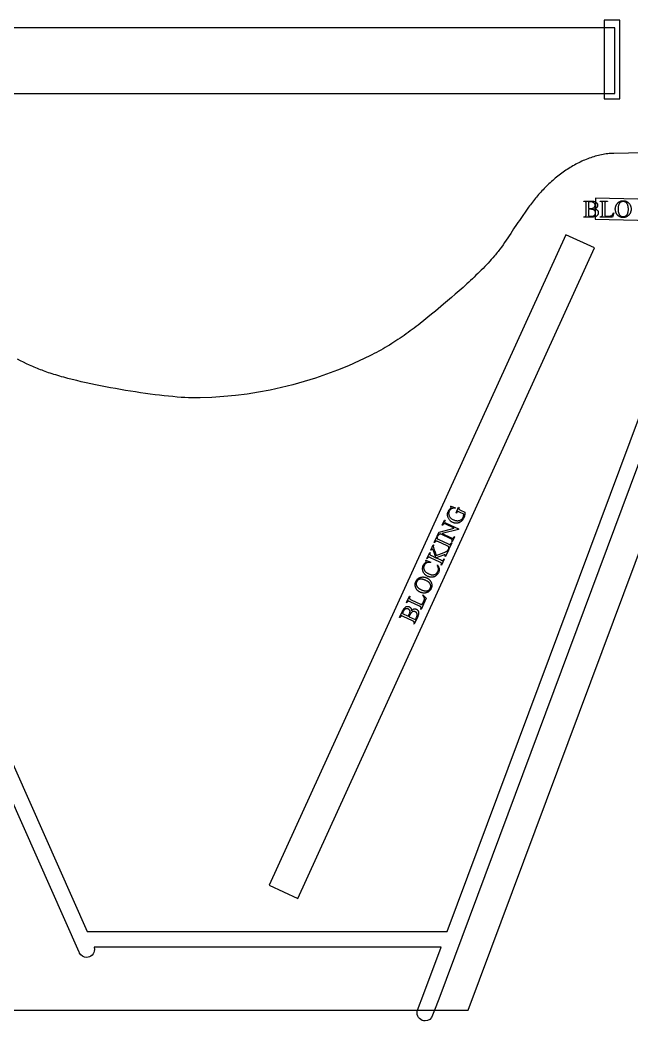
# Model space of a CAD drawing. Extents: x 3 to 160, y -23 to 46.
# Drawn here: x 46.41 to 60.97, y 2.21 to 26.01 of the extents above; entities that cross this region are included whole.
import ezdxf

# ---------------------------------------------------------------- set-up
doc = ezdxf.new("R2010")
doc.units = 0
doc.layers.add('LAYER_1', color=18, linetype='CONTINUOUS')

msp = doc.modelspace()

# ---------------------------------------------------------------- linework, layer by layer
at = {"layer": 'LAYER_1'}
for points in [[(60.311, 24.14), (60.686, 24.14), (60.686, 26.015), (60.311, 26.015)], [(43.061, 24.265), (60.561, 24.265), (60.561, 25.827), (43.061, 25.827)], [(60.083, 21.523), (60.093, 21.521), (60.102, 21.518), (60.11, 21.515), (60.118, 21.512), (60.125, 21.508), (60.132, 21.504), (60.138, 21.5), (60.143, 21.496), (60.149, 21.489), (60.155, 21.482), (60.16, 21.475), (60.164, 21.467), (60.166, 21.459), (60.169, 21.45), (60.17, 21.441), (60.17, 21.432), (60.17, 21.425), (60.169, 21.418), (60.168, 21.411), (60.166, 21.404), (60.163, 21.398), (60.16, 21.391), (60.157, 21.384), (60.152, 21.378), (60.148, 21.371), (60.142, 21.366), (60.137, 21.36), (60.131, 21.355), (60.124, 21.351), (60.118, 21.346), (60.11, 21.343), (60.103, 21.34), (60.094, 21.337), (60.085, 21.334), (60.075, 21.332), (60.063, 21.331), (60.051, 21.329), (60.037, 21.328), (60.022, 21.328), (60.007, 21.328), (59.826, 21.328), (59.826, 21.338), (59.841, 21.338), (59.846, 21.338), (59.852, 21.339), (59.857, 21.34), (59.861, 21.342), (59.865, 21.344), (59.869, 21.347), (59.872, 21.35), (59.875, 21.353), (59.877, 21.356), (59.878, 21.36), (59.879, 21.364), (59.88, 21.369), (59.881, 21.381), (59.881, 21.395), (59.881, 21.642), (59.881, 21.659), (59.88, 21.665), (59.879, 21.671), (59.878, 21.677), (59.877, 21.681), (59.875, 21.685), (59.873, 21.687), (59.87, 21.69), (59.867, 21.693), (59.864, 21.695), (59.86, 21.697), (59.855, 21.698), (59.851, 21.699), (59.846, 21.699), (59.841, 21.7), (59.826, 21.7), (59.826, 21.71), (59.991, 21.71), (60.013, 21.71), (60.033, 21.708), (60.051, 21.706), (60.058, 21.705), (60.066, 21.703), (60.076, 21.701), (60.086, 21.697), (60.095, 21.694), (60.103, 21.689), (60.111, 21.685), (60.118, 21.679), (60.124, 21.674), (60.13, 21.667), (60.136, 21.661), (60.14, 21.654), (60.144, 21.647), (60.147, 21.64), (60.149, 21.632), (60.151, 21.624), (60.152, 21.616), (60.153, 21.608), (60.152, 21.601), (60.151, 21.594), (60.15, 21.587), (60.148, 21.581), (60.146, 21.574), (60.143, 21.568), (60.139, 21.562), (60.135, 21.557), (60.13, 21.551), (60.125, 21.546), (60.12, 21.541), (60.113, 21.537), (60.107, 21.533), (60.099, 21.529), (60.092, 21.526)], [(59.936, 21.538), (59.947, 21.536), (59.959, 21.535), (59.974, 21.534), (59.989, 21.534), (60.008, 21.535), (60.017, 21.535), (60.025, 21.536), (60.032, 21.538), (60.039, 21.539), (60.045, 21.541), (60.051, 21.543), (60.056, 21.545), (60.061, 21.548), (60.065, 21.551), (60.069, 21.554), (60.073, 21.558), (60.077, 21.562), (60.08, 21.566), (60.083, 21.57), (60.085, 21.575), (60.087, 21.58), (60.089, 21.584), (60.091, 21.589), (60.092, 21.594), (60.093, 21.6), (60.093, 21.605), (60.094, 21.61), (60.093, 21.619), (60.092, 21.626), (60.09, 21.634), (60.087, 21.641), (60.083, 21.648), (60.078, 21.655), (60.073, 21.661), (60.066, 21.668), (60.059, 21.673), (60.051, 21.678), (60.042, 21.682), (60.033, 21.685), (60.022, 21.688), (60.011, 21.69), (59.999, 21.691), (59.986, 21.691), (59.973, 21.691), (59.96, 21.69), (59.947, 21.688), (59.936, 21.685)], [(62.793, 21.719), (60.106, 21.781), (60.094, 21.282), (62.782, 21.219)], [(62.793, 21.719), (60.106, 21.781), (60.094, 21.282), (62.782, 21.219)], [(60.533, 21.433), (60.542, 21.431), (60.51, 21.328), (60.214, 21.328), (60.214, 21.338), (60.228, 21.338), (60.234, 21.338), (60.239, 21.339), (60.244, 21.34), (60.249, 21.342), (60.253, 21.344), (60.257, 21.347), (60.26, 21.35), (60.263, 21.354), (60.264, 21.356), (60.265, 21.36), (60.266, 21.364), (60.267, 21.369), (60.268, 21.381), (60.269, 21.396), (60.269, 21.642), (60.268, 21.659), (60.267, 21.666), (60.267, 21.672), (60.265, 21.677), (60.264, 21.681), (60.262, 21.685), (60.261, 21.687), (60.258, 21.69), (60.254, 21.693), (60.251, 21.695), (60.247, 21.697), (60.243, 21.698), (60.238, 21.699), (60.233, 21.699), (60.228, 21.7), (60.214, 21.7), (60.214, 21.71), (60.387, 21.71), (60.387, 21.7), (60.373, 21.699), (60.361, 21.698), (60.351, 21.697), (60.347, 21.695), (60.344, 21.694), (60.338, 21.691), (60.334, 21.687), (60.33, 21.683), (60.327, 21.679), (60.326, 21.676), (60.325, 21.673), (60.324, 21.664), (60.323, 21.651), (60.323, 21.636), (60.323, 21.396), (60.323, 21.385), (60.324, 21.376), (60.325, 21.369), (60.327, 21.363), (60.329, 21.361), (60.331, 21.358), (60.334, 21.356), (60.338, 21.355), (60.343, 21.353), (60.352, 21.353), (60.365, 21.352), (60.382, 21.352), (60.41, 21.352), (60.43, 21.352), (60.447, 21.353), (60.454, 21.354), (60.461, 21.356), (60.466, 21.357), (60.471, 21.358), (60.476, 21.36), (60.48, 21.362), (60.484, 21.365), (60.488, 21.367), (60.492, 21.37), (60.496, 21.374), (60.504, 21.381), (60.507, 21.386), (60.511, 21.391), (60.515, 21.396), (60.518, 21.403), (60.526, 21.417)], [(60.766, 21.719), (60.775, 21.719), (60.784, 21.718), (60.793, 21.717), (60.802, 21.715), (60.811, 21.713), (60.819, 21.711), (60.827, 21.708), (60.836, 21.705), (60.844, 21.701), (60.851, 21.697), (60.859, 21.692), (60.867, 21.687), (60.874, 21.682), (60.881, 21.676), (60.888, 21.669), (60.895, 21.662), (60.902, 21.655), (60.908, 21.648), (60.914, 21.64), (60.919, 21.632), (60.924, 21.624), (60.928, 21.616), (60.932, 21.607), (60.936, 21.599), (60.939, 21.59), (60.942, 21.581), (60.944, 21.571), (60.946, 21.562), (60.948, 21.552), (60.949, 21.542), (60.95, 21.532), (60.95, 21.521), (60.95, 21.51), (60.949, 21.5), (60.948, 21.489), (60.946, 21.479), (60.944, 21.47), (60.942, 21.46), (60.939, 21.451), (60.936, 21.441), (60.932, 21.432), (60.928, 21.424), (60.924, 21.415), (60.919, 21.407), (60.913, 21.399), (60.908, 21.391), (60.901, 21.384), (60.895, 21.376), (60.888, 21.369), (60.881, 21.363), (60.873, 21.357), (60.866, 21.351), (60.858, 21.346), (60.85, 21.341), (60.842, 21.337), (60.834, 21.333), (60.826, 21.33), (60.817, 21.327), (60.808, 21.324), (60.799, 21.322), (60.79, 21.321), (60.781, 21.32), (60.771, 21.319), (60.762, 21.319), (60.752, 21.319), (60.742, 21.32), (60.733, 21.321), (60.724, 21.322), (60.715, 21.324), (60.706, 21.327), (60.697, 21.33), (60.689, 21.333), (60.681, 21.337), (60.673, 21.341), (60.665, 21.345), (60.657, 21.35), (60.65, 21.356), (60.643, 21.362), (60.636, 21.368), (60.629, 21.375), (60.622, 21.382), (60.616, 21.39), (60.611, 21.397), (60.605, 21.405), (60.601, 21.413), (60.596, 21.422), (60.592, 21.43), (60.589, 21.439), (60.585, 21.449), (60.583, 21.458), (60.58, 21.468), (60.578, 21.478), (60.577, 21.488), (60.576, 21.499), (60.575, 21.509), (60.575, 21.52), (60.575, 21.532), (60.576, 21.543), (60.577, 21.553), (60.579, 21.564), (60.581, 21.574), (60.584, 21.584), (60.587, 21.594), (60.591, 21.603), (60.595, 21.612), (60.599, 21.621), (60.604, 21.63), (60.61, 21.638), (60.616, 21.646), (60.623, 21.654), (60.63, 21.662), (60.637, 21.669), (60.644, 21.675), (60.651, 21.681), (60.658, 21.686), (60.665, 21.691), (60.673, 21.695), (60.681, 21.699), (60.688, 21.703), (60.696, 21.706), (60.705, 21.709), (60.713, 21.712), (60.721, 21.714), (60.73, 21.716), (60.739, 21.717), (60.748, 21.718), (60.757, 21.719)], [(60.761, 21.698), (60.754, 21.698), (60.748, 21.698), (60.742, 21.697), (60.736, 21.696), (60.731, 21.695), (60.725, 21.693), (60.72, 21.691), (60.714, 21.689), (60.709, 21.686), (60.705, 21.683), (60.7, 21.68), (60.695, 21.677), (60.691, 21.673), (60.686, 21.669), (60.682, 21.665), (60.678, 21.66), (60.674, 21.654), (60.669, 21.648), (60.665, 21.641), (60.661, 21.634), (60.658, 21.626), (60.655, 21.618), (60.652, 21.61), (60.649, 21.602), (60.647, 21.593), (60.645, 21.584), (60.644, 21.574), (60.642, 21.564), (60.641, 21.554), (60.64, 21.544), (60.64, 21.533), (60.64, 21.521), (60.64, 21.51), (60.64, 21.499), (60.641, 21.488), (60.642, 21.477), (60.644, 21.467), (60.645, 21.457), (60.647, 21.448), (60.65, 21.439), (60.652, 21.43), (60.655, 21.421), (60.659, 21.413), (60.662, 21.405), (60.666, 21.398), (60.67, 21.391), (60.675, 21.384), (60.68, 21.377), (60.684, 21.373), (60.688, 21.368), (60.692, 21.364), (60.696, 21.36), (60.701, 21.357), (60.706, 21.354), (60.71, 21.351), (60.715, 21.348), (60.721, 21.346), (60.726, 21.344), (60.731, 21.343), (60.737, 21.341), (60.743, 21.34), (60.749, 21.339), (60.755, 21.339), (60.761, 21.339), (60.768, 21.339), (60.774, 21.34), (60.781, 21.34), (60.787, 21.342), (60.793, 21.343), (60.799, 21.345), (60.805, 21.347), (60.81, 21.349), (60.816, 21.352), (60.821, 21.355), (60.826, 21.359), (60.831, 21.363), (60.836, 21.367), (60.841, 21.371), (60.846, 21.376), (60.85, 21.381), (60.854, 21.386), (60.858, 21.392), (60.862, 21.398), (60.865, 21.405), (60.869, 21.412), (60.871, 21.419), (60.874, 21.427), (60.876, 21.435), (60.878, 21.444), (60.88, 21.452), (60.882, 21.462), (60.883, 21.471), (60.884, 21.481), (60.885, 21.492), (60.885, 21.514), (60.885, 21.526), (60.885, 21.537), (60.884, 21.549), (60.883, 21.559), (60.881, 21.57), (60.88, 21.58), (60.878, 21.59), (60.875, 21.599), (60.873, 21.608), (60.87, 21.617), (60.867, 21.625), (60.863, 21.633), (60.86, 21.64), (60.856, 21.647), (60.851, 21.654), (60.847, 21.66), (60.843, 21.665), (60.838, 21.669), (60.834, 21.673), (60.83, 21.677), (60.825, 21.68), (60.82, 21.683), (60.815, 21.686), (60.81, 21.689), (60.804, 21.691), (60.798, 21.693), (60.793, 21.695), (60.787, 21.696), (60.78, 21.697), (60.774, 21.698), (60.767, 21.698)], [(59.936, 21.355), (59.952, 21.352), (59.968, 21.35), (59.984, 21.348), (60, 21.348), (60.013, 21.348), (60.024, 21.349), (60.035, 21.351), (60.045, 21.353), (60.055, 21.357), (60.063, 21.361), (60.071, 21.365), (60.078, 21.371), (60.084, 21.377), (60.09, 21.383), (60.094, 21.389), (60.098, 21.396), (60.101, 21.404), (60.103, 21.411), (60.104, 21.419), (60.105, 21.427), (60.105, 21.433), (60.104, 21.439), (60.103, 21.444), (60.102, 21.449), (60.1, 21.455), (60.098, 21.46), (60.096, 21.465), (60.093, 21.47), (60.089, 21.475), (60.086, 21.48), (60.082, 21.485), (60.077, 21.489), (60.072, 21.493), (60.066, 21.496), (60.06, 21.5), (60.053, 21.503), (60.046, 21.506), (60.039, 21.508), (60.031, 21.51), (60.023, 21.512), (60.014, 21.513), (60.005, 21.514), (59.995, 21.514), (59.986, 21.515), (59.969, 21.514), (59.956, 21.514), (59.944, 21.513), (59.936, 21.512)], [(52.337, 5.44), (53.019, 5.129), (60.077, 20.594), (59.395, 20.906)], [(52.337, 5.44), (53.019, 5.129), (60.077, 20.594), (59.395, 20.906)], [(56.658, 14.457), (56.772, 14.415), (56.768, 14.406), (56.756, 14.407), (56.745, 14.408), (56.735, 14.408), (56.725, 14.407), (56.715, 14.406), (56.706, 14.405), (56.698, 14.402), (56.69, 14.4), (56.679, 14.395), (56.669, 14.389), (56.66, 14.382), (56.651, 14.375), (56.643, 14.366), (56.636, 14.356), (56.629, 14.346), (56.623, 14.334), (56.62, 14.326), (56.617, 14.317), (56.614, 14.309), (56.612, 14.301), (56.611, 14.293), (56.61, 14.285), (56.609, 14.277), (56.609, 14.269), (56.61, 14.262), (56.611, 14.254), (56.613, 14.246), (56.615, 14.239), (56.618, 14.231), (56.621, 14.224), (56.625, 14.216), (56.629, 14.209), (56.637, 14.197), (56.646, 14.185), (56.656, 14.175), (56.668, 14.165), (56.679, 14.155), (56.692, 14.146), (56.706, 14.138), (56.721, 14.131), (56.734, 14.126), (56.746, 14.121), (56.758, 14.117), (56.771, 14.114), (56.783, 14.111), (56.796, 14.11), (56.808, 14.109), (56.821, 14.108), (56.833, 14.109), (56.845, 14.11), (56.856, 14.112), (56.866, 14.114), (56.877, 14.117), (56.886, 14.121), (56.895, 14.126), (56.904, 14.131), (56.912, 14.137), (56.92, 14.143), (56.926, 14.149), (56.933, 14.156), (56.939, 14.163), (56.944, 14.17), (56.948, 14.178), (56.953, 14.186), (56.957, 14.196), (56.96, 14.205), (56.963, 14.215), (56.965, 14.225), (56.966, 14.235), (56.967, 14.246), (56.967, 14.256), (56.967, 14.266), (56.866, 14.313), (56.854, 14.318), (56.844, 14.322), (56.836, 14.324), (56.833, 14.325), (56.83, 14.325), (56.825, 14.324), (56.821, 14.323), (56.816, 14.321), (56.812, 14.318), (56.808, 14.314), (56.804, 14.308), (56.799, 14.3), (56.794, 14.291), (56.785, 14.295), (56.847, 14.43), (56.857, 14.425), (56.854, 14.419), (56.852, 14.414), (56.85, 14.409), (56.849, 14.405), (56.849, 14.4), (56.85, 14.396), (56.851, 14.392), (56.852, 14.389), (56.854, 14.385), (56.856, 14.383), (56.859, 14.38), (56.867, 14.375), (56.877, 14.369), (56.889, 14.363), (56.996, 14.314), (56.996, 14.296), (56.996, 14.278), (56.994, 14.261), (56.992, 14.245), (56.988, 14.229), (56.983, 14.212), (56.977, 14.195), (56.97, 14.178), (56.964, 14.165), (56.958, 14.154), (56.951, 14.143), (56.944, 14.132), (56.937, 14.122), (56.929, 14.113), (56.921, 14.105), (56.913, 14.097), (56.904, 14.089), (56.895, 14.082), (56.886, 14.076), (56.876, 14.071), (56.866, 14.066), (56.856, 14.061), (56.846, 14.058), (56.835, 14.055), (56.826, 14.053), (56.818, 14.051), (56.81, 14.05), (56.802, 14.049), (56.793, 14.049), (56.785, 14.048), (56.777, 14.049), (56.769, 14.049), (56.761, 14.05), (56.753, 14.052), (56.745, 14.053), (56.737, 14.055), (56.729, 14.058), (56.721, 14.06), (56.713, 14.064), (56.705, 14.067), (56.694, 14.073), (56.683, 14.079), (56.673, 14.086), (56.663, 14.093), (56.653, 14.101), (56.644, 14.11), (56.635, 14.12), (56.627, 14.13), (56.618, 14.142), (56.61, 14.155), (56.603, 14.168), (56.597, 14.181), (56.592, 14.195), (56.589, 14.208), (56.586, 14.223), (56.584, 14.237), (56.583, 14.249), (56.583, 14.261), (56.584, 14.274), (56.586, 14.286), (56.589, 14.299), (56.593, 14.312), (56.597, 14.324), (56.603, 14.337), (56.608, 14.346), (56.612, 14.355), (56.617, 14.363), (56.622, 14.37), (56.628, 14.378), (56.636, 14.387), (56.645, 14.397), (56.656, 14.408), (56.665, 14.418), (56.668, 14.422), (56.67, 14.425), (56.671, 14.427), (56.671, 14.43), (56.671, 14.432), (56.67, 14.435), (56.667, 14.438), (56.664, 14.441), (56.66, 14.444), (56.654, 14.447)], [(56.339, 13.746), (56.383, 13.84), (56.741, 13.932), (56.541, 14.024), (56.526, 14.031), (56.52, 14.033), (56.514, 14.035), (56.509, 14.036), (56.505, 14.036), (56.501, 14.036), (56.498, 14.036), (56.494, 14.034), (56.491, 14.032), (56.487, 14.03), (56.484, 14.027), (56.481, 14.024), (56.478, 14.02), (56.476, 14.016), (56.473, 14.011), (56.468, 13.999), (56.458, 14.003), (56.514, 14.124), (56.523, 14.12), (56.518, 14.107), (56.516, 14.102), (56.514, 14.097), (56.513, 14.092), (56.512, 14.087), (56.513, 14.082), (56.513, 14.078), (56.515, 14.074), (56.517, 14.07), (56.518, 14.067), (56.521, 14.065), (56.524, 14.062), (56.528, 14.059), (56.538, 14.053), (56.551, 14.047), (56.844, 13.912), (56.84, 13.902), (56.454, 13.803), (56.668, 13.704), (56.683, 13.698), (56.689, 13.695), (56.695, 13.694), (56.7, 13.692), (56.704, 13.692), (56.708, 13.692), (56.711, 13.692), (56.715, 13.694), (56.719, 13.696), (56.722, 13.698), (56.725, 13.701), (56.728, 13.704), (56.731, 13.708), (56.733, 13.713), (56.736, 13.717), (56.742, 13.73), (56.751, 13.725), (56.695, 13.604), (56.686, 13.609), (56.691, 13.621), (56.693, 13.626), (56.695, 13.632), (56.696, 13.637), (56.697, 13.641), (56.697, 13.646), (56.696, 13.65), (56.694, 13.655), (56.692, 13.658), (56.691, 13.661), (56.688, 13.663), (56.685, 13.666), (56.681, 13.669), (56.671, 13.675), (56.658, 13.681), (56.416, 13.793), (56.405, 13.79), (56.395, 13.787), (56.388, 13.784), (56.382, 13.781), (56.378, 13.778), (56.372, 13.774), (56.367, 13.769), (56.361, 13.763), (56.358, 13.759), (56.355, 13.754), (56.352, 13.748), (56.349, 13.741)], [(56.674, 13.584), (56.684, 13.579), (56.615, 13.431), (56.605, 13.435), (56.611, 13.447), (56.613, 13.453), (56.615, 13.458), (56.616, 13.463), (56.616, 13.467), (56.616, 13.472), (56.616, 13.476), (56.615, 13.48), (56.613, 13.484), (56.611, 13.487), (56.609, 13.49), (56.605, 13.492), (56.601, 13.495), (56.59, 13.502), (56.576, 13.509), (56.352, 13.612), (56.34, 13.618), (56.33, 13.622), (56.322, 13.624), (56.316, 13.625), (56.312, 13.625), (56.308, 13.624), (56.304, 13.622), (56.3, 13.62), (56.294, 13.615), (56.29, 13.61), (56.286, 13.605), (56.283, 13.599), (56.277, 13.587), (56.268, 13.591), (56.336, 13.74), (56.346, 13.736), (56.34, 13.723), (56.338, 13.718), (56.336, 13.713), (56.335, 13.708), (56.335, 13.703), (56.335, 13.699), (56.335, 13.694), (56.337, 13.69), (56.338, 13.686), (56.34, 13.684), (56.342, 13.681), (56.346, 13.678), (56.35, 13.675), (56.355, 13.672), (56.361, 13.669), (56.375, 13.662), (56.599, 13.558), (56.611, 13.552), (56.621, 13.549), (56.629, 13.546), (56.635, 13.545), (56.639, 13.545), (56.643, 13.546), (56.647, 13.548), (56.651, 13.551), (56.657, 13.555), (56.661, 13.56), (56.665, 13.565), (56.668, 13.571)], [(56.313, 13.285), (56.5, 13.354), (56.521, 13.362), (56.531, 13.366), (56.54, 13.371), (56.548, 13.375), (56.555, 13.379), (56.562, 13.383), (56.568, 13.388), (56.573, 13.392), (56.578, 13.396), (56.583, 13.401), (56.587, 13.406), (56.591, 13.411), (56.595, 13.416), (56.598, 13.421), (56.601, 13.426), (56.611, 13.422), (56.534, 13.257), (56.525, 13.261), (56.528, 13.268), (56.529, 13.274), (56.53, 13.28), (56.53, 13.285), (56.528, 13.289), (56.527, 13.292), (56.524, 13.295), (56.522, 13.296), (56.519, 13.298), (56.516, 13.299), (56.512, 13.299), (56.509, 13.299), (56.506, 13.299), (56.5, 13.297), (56.484, 13.292), (56.31, 13.227), (56.422, 13.175), (56.434, 13.169), (56.444, 13.166), (56.452, 13.163), (56.458, 13.162), (56.462, 13.162), (56.466, 13.163), (56.47, 13.165), (56.474, 13.168), (56.479, 13.172), (56.484, 13.177), (56.488, 13.182), (56.491, 13.188), (56.497, 13.2), (56.506, 13.196), (56.438, 13.048), (56.428, 13.052), (56.434, 13.064), (56.436, 13.07), (56.438, 13.075), (56.439, 13.08), (56.439, 13.084), (56.439, 13.089), (56.439, 13.093), (56.437, 13.097), (56.436, 13.101), (56.434, 13.104), (56.431, 13.107), (56.428, 13.109), (56.424, 13.112), (56.413, 13.119), (56.399, 13.126), (56.175, 13.229), (56.163, 13.235), (56.152, 13.239), (56.144, 13.241), (56.138, 13.242), (56.134, 13.242), (56.131, 13.241), (56.127, 13.239), (56.123, 13.237), (56.117, 13.232), (56.113, 13.227), (56.109, 13.222), (56.106, 13.216), (56.1, 13.204), (56.09, 13.208), (56.159, 13.356), (56.168, 13.352), (56.163, 13.34), (56.16, 13.334), (56.159, 13.327), (56.158, 13.321), (56.158, 13.314), (56.159, 13.309), (56.16, 13.305), (56.162, 13.301), (56.165, 13.297), (56.17, 13.294), (56.177, 13.289), (56.186, 13.284), (56.198, 13.279), (56.304, 13.229), (56.288, 13.28), (56.271, 13.329), (56.264, 13.349), (56.258, 13.367), (56.252, 13.383), (56.246, 13.396), (56.241, 13.406), (56.237, 13.414), (56.234, 13.42), (56.23, 13.424), (56.226, 13.427), (56.222, 13.43), (56.219, 13.431), (56.216, 13.431), (56.213, 13.43), (56.21, 13.429), (56.206, 13.427), (56.203, 13.423), (56.2, 13.419), (56.197, 13.413), (56.193, 13.405), (56.183, 13.409), (56.242, 13.537), (56.252, 13.532), (56.25, 13.527), (56.248, 13.521), (56.246, 13.516), (56.246, 13.511), (56.245, 13.505), (56.245, 13.498), (56.245, 13.491), (56.246, 13.483), (56.247, 13.474), (56.25, 13.463), (56.253, 13.451), (56.257, 13.438), (56.265, 13.415), (56.285, 13.362)], [(56.063, 13.169), (56.184, 13.122), (56.181, 13.114), (56.166, 13.116), (56.152, 13.117), (56.139, 13.117), (56.126, 13.116), (56.114, 13.115), (56.103, 13.112), (56.093, 13.109), (56.083, 13.104), (56.075, 13.099), (56.066, 13.094), (56.058, 13.087), (56.051, 13.08), (56.044, 13.072), (56.038, 13.064), (56.033, 13.055), (56.027, 13.045), (56.024, 13.036), (56.021, 13.027), (56.018, 13.018), (56.017, 13.01), (56.016, 13.001), (56.015, 12.992), (56.015, 12.983), (56.016, 12.974), (56.018, 12.965), (56.02, 12.956), (56.023, 12.947), (56.027, 12.939), (56.032, 12.93), (56.038, 12.921), (56.044, 12.913), (56.052, 12.904), (56.06, 12.896), (56.069, 12.888), (56.079, 12.88), (56.089, 12.872), (56.101, 12.865), (56.113, 12.858), (56.126, 12.851), (56.14, 12.844), (56.152, 12.839), (56.163, 12.834), (56.174, 12.831), (56.186, 12.827), (56.197, 12.825), (56.207, 12.823), (56.218, 12.822), (56.229, 12.821), (56.239, 12.821), (56.249, 12.822), (56.258, 12.824), (56.268, 12.826), (56.277, 12.829), (56.286, 12.833), (56.294, 12.837), (56.303, 12.842), (56.31, 12.848), (56.318, 12.854), (56.325, 12.861), (56.331, 12.868), (56.337, 12.876), (56.343, 12.885), (56.348, 12.894), (56.353, 12.903), (56.357, 12.911), (56.36, 12.92), (56.362, 12.928), (56.364, 12.936), (56.365, 12.945), (56.366, 12.953), (56.366, 12.961), (56.366, 12.969), (56.365, 12.978), (56.363, 12.987), (56.361, 12.996), (56.357, 13.006), (56.353, 13.017), (56.348, 13.028), (56.342, 13.04), (56.335, 13.053), (56.344, 13.058), (56.352, 13.046), (56.359, 13.035), (56.365, 13.023), (56.371, 13.011), (56.375, 13), (56.379, 12.989), (56.382, 12.977), (56.383, 12.966), (56.384, 12.955), (56.384, 12.943), (56.384, 12.932), (56.382, 12.92), (56.379, 12.909), (56.376, 12.897), (56.372, 12.885), (56.367, 12.873), (56.361, 12.863), (56.356, 12.853), (56.35, 12.843), (56.344, 12.835), (56.337, 12.826), (56.33, 12.818), (56.323, 12.811), (56.315, 12.804), (56.307, 12.798), (56.299, 12.792), (56.29, 12.787), (56.281, 12.783), (56.271, 12.778), (56.262, 12.775), (56.251, 12.772), (56.241, 12.769), (56.233, 12.768), (56.225, 12.767), (56.217, 12.766), (56.209, 12.765), (56.201, 12.765), (56.193, 12.765), (56.185, 12.766), (56.177, 12.767), (56.169, 12.768), (56.161, 12.77), (56.153, 12.771), (56.145, 12.774), (56.137, 12.776), (56.128, 12.779), (56.12, 12.782), (56.112, 12.786), (56.1, 12.792), (56.088, 12.799), (56.076, 12.807), (56.065, 12.815), (56.055, 12.823), (56.045, 12.833), (56.036, 12.843), (56.028, 12.853), (56.02, 12.864), (56.013, 12.876), (56.007, 12.887), (56.002, 12.899), (55.997, 12.911), (55.994, 12.923), (55.992, 12.936), (55.99, 12.949), (55.989, 12.962), (55.989, 12.974), (55.99, 12.987), (55.992, 13), (55.994, 13.012), (55.998, 13.025), (56.002, 13.037), (56.007, 13.049), (56.012, 13.058), (56.017, 13.067), (56.023, 13.076), (56.029, 13.084), (56.036, 13.092), (56.043, 13.1), (56.051, 13.108), (56.06, 13.115), (56.065, 13.119), (56.068, 13.122), (56.071, 13.125), (56.073, 13.127), (56.074, 13.131), (56.074, 13.134), (56.074, 13.138), (56.073, 13.142), (56.071, 13.147), (56.068, 13.151), (56.064, 13.156), (56.059, 13.16)], [(55.83, 12.666), (55.834, 12.675), (55.839, 12.683), (55.843, 12.69), (55.849, 12.698), (55.854, 12.705), (55.86, 12.711), (55.866, 12.718), (55.872, 12.724), (55.879, 12.729), (55.886, 12.735), (55.894, 12.74), (55.901, 12.744), (55.909, 12.749), (55.918, 12.753), (55.927, 12.756), (55.936, 12.76), (55.945, 12.763), (55.954, 12.765), (55.964, 12.767), (55.973, 12.769), (55.982, 12.77), (55.992, 12.771), (56.001, 12.771), (56.011, 12.77), (56.02, 12.769), (56.03, 12.768), (56.039, 12.766), (56.049, 12.764), (56.058, 12.761), (56.068, 12.758), (56.077, 12.754), (56.087, 12.75), (56.096, 12.745), (56.106, 12.74), (56.115, 12.735), (56.123, 12.729), (56.131, 12.724), (56.139, 12.717), (56.146, 12.711), (56.153, 12.704), (56.16, 12.697), (56.166, 12.69), (56.172, 12.682), (56.177, 12.674), (56.182, 12.666), (56.187, 12.657), (56.191, 12.649), (56.195, 12.639), (56.198, 12.63), (56.201, 12.621), (56.204, 12.612), (56.206, 12.603), (56.207, 12.593), (56.208, 12.584), (56.209, 12.575), (56.209, 12.566), (56.208, 12.557), (56.207, 12.548), (56.206, 12.539), (56.204, 12.53), (56.201, 12.521), (56.199, 12.512), (56.195, 12.503), (56.191, 12.494), (56.187, 12.486), (56.182, 12.477), (56.178, 12.469), (56.172, 12.462), (56.167, 12.454), (56.161, 12.447), (56.155, 12.441), (56.148, 12.434), (56.141, 12.429), (56.134, 12.423), (56.127, 12.418), (56.119, 12.413), (56.111, 12.409), (56.102, 12.405), (56.094, 12.401), (56.085, 12.398), (56.075, 12.395), (56.066, 12.392), (56.057, 12.39), (56.047, 12.389), (56.038, 12.388), (56.029, 12.387), (56.019, 12.387), (56.009, 12.388), (56, 12.389), (55.99, 12.391), (55.98, 12.393), (55.97, 12.395), (55.96, 12.398), (55.95, 12.401), (55.94, 12.405), (55.93, 12.41), (55.92, 12.415), (55.911, 12.42), (55.901, 12.426), (55.892, 12.432), (55.884, 12.438), (55.876, 12.444), (55.869, 12.451), (55.862, 12.459), (55.855, 12.466), (55.849, 12.474), (55.843, 12.482), (55.838, 12.491), (55.833, 12.5), (55.829, 12.509), (55.825, 12.519), (55.821, 12.529), (55.819, 12.537), (55.817, 12.546), (55.815, 12.555), (55.813, 12.563), (55.813, 12.572), (55.812, 12.581), (55.812, 12.589), (55.812, 12.598), (55.813, 12.607), (55.814, 12.615), (55.816, 12.624), (55.818, 12.632), (55.82, 12.641), (55.823, 12.649), (55.826, 12.658)], [(55.847, 12.653), (55.844, 12.647), (55.842, 12.641), (55.84, 12.636), (55.839, 12.63), (55.837, 12.624), (55.837, 12.618), (55.836, 12.613), (55.836, 12.607), (55.836, 12.601), (55.837, 12.596), (55.837, 12.59), (55.839, 12.584), (55.84, 12.579), (55.842, 12.573), (55.844, 12.568), (55.847, 12.562), (55.85, 12.555), (55.854, 12.549), (55.859, 12.542), (55.864, 12.536), (55.869, 12.529), (55.875, 12.523), (55.881, 12.517), (55.887, 12.511), (55.895, 12.506), (55.902, 12.5), (55.91, 12.494), (55.918, 12.489), (55.927, 12.484), (55.937, 12.479), (55.946, 12.474), (55.956, 12.469), (55.967, 12.464), (55.977, 12.46), (55.987, 12.456), (55.997, 12.453), (56.007, 12.45), (56.017, 12.447), (56.026, 12.445), (56.036, 12.443), (56.045, 12.442), (56.054, 12.441), (56.063, 12.441), (56.071, 12.441), (56.08, 12.441), (56.088, 12.442), (56.096, 12.443), (56.104, 12.445), (56.11, 12.446), (56.116, 12.448), (56.121, 12.45), (56.126, 12.453), (56.131, 12.455), (56.136, 12.458), (56.141, 12.462), (56.145, 12.465), (56.149, 12.469), (56.153, 12.473), (56.157, 12.477), (56.161, 12.482), (56.164, 12.486), (56.167, 12.491), (56.17, 12.497), (56.173, 12.502), (56.176, 12.508), (56.178, 12.515), (56.18, 12.521), (56.181, 12.527), (56.183, 12.533), (56.183, 12.539), (56.184, 12.545), (56.184, 12.551), (56.184, 12.558), (56.183, 12.564), (56.182, 12.57), (56.181, 12.576), (56.179, 12.582), (56.177, 12.588), (56.175, 12.595), (56.172, 12.601), (56.169, 12.607), (56.165, 12.613), (56.161, 12.619), (56.157, 12.625), (56.152, 12.631), (56.146, 12.636), (56.14, 12.642), (56.134, 12.647), (56.127, 12.653), (56.12, 12.658), (56.112, 12.663), (56.104, 12.669), (56.095, 12.674), (56.086, 12.679), (56.067, 12.688), (56.056, 12.693), (56.045, 12.698), (56.034, 12.702), (56.024, 12.705), (56.014, 12.709), (56.004, 12.711), (55.994, 12.714), (55.985, 12.716), (55.976, 12.717), (55.967, 12.718), (55.958, 12.718), (55.949, 12.719), (55.941, 12.718), (55.933, 12.718), (55.925, 12.716), (55.917, 12.715), (55.912, 12.713), (55.906, 12.711), (55.9, 12.709), (55.895, 12.706), (55.89, 12.703), (55.885, 12.7), (55.88, 12.697), (55.876, 12.693), (55.872, 12.689), (55.867, 12.685), (55.863, 12.68), (55.86, 12.675), (55.856, 12.67), (55.853, 12.665), (55.85, 12.659)], [(55.992, 12.335), (55.997, 12.343), (56.078, 12.269), (55.953, 12.001), (55.944, 12.005), (55.95, 12.018), (55.952, 12.024), (55.954, 12.029), (55.955, 12.034), (55.955, 12.039), (55.955, 12.043), (55.954, 12.048), (55.952, 12.052), (55.95, 12.056), (55.948, 12.059), (55.946, 12.061), (55.942, 12.064), (55.938, 12.067), (55.928, 12.073), (55.915, 12.079), (55.691, 12.183), (55.676, 12.189), (55.669, 12.191), (55.663, 12.193), (55.658, 12.194), (55.654, 12.195), (55.65, 12.195), (55.647, 12.194), (55.643, 12.193), (55.639, 12.191), (55.636, 12.189), (55.632, 12.186), (55.629, 12.183), (55.627, 12.179), (55.624, 12.175), (55.622, 12.17), (55.616, 12.157), (55.606, 12.161), (55.679, 12.318), (55.688, 12.314), (55.683, 12.301), (55.679, 12.29), (55.676, 12.281), (55.676, 12.277), (55.676, 12.273), (55.676, 12.266), (55.677, 12.261), (55.679, 12.256), (55.682, 12.251), (55.684, 12.249), (55.687, 12.247), (55.695, 12.242), (55.705, 12.236), (55.719, 12.229), (55.937, 12.128), (55.947, 12.124), (55.956, 12.121), (55.963, 12.119), (55.969, 12.119), (55.972, 12.119), (55.975, 12.121), (55.978, 12.122), (55.981, 12.125), (55.984, 12.129), (55.989, 12.137), (55.995, 12.148), (56.002, 12.163), (56.014, 12.189), (56.022, 12.207), (56.028, 12.223), (56.03, 12.23), (56.032, 12.237), (56.033, 12.243), (56.034, 12.248), (56.034, 12.252), (56.034, 12.257), (56.033, 12.262), (56.033, 12.267), (56.032, 12.272), (56.03, 12.277), (56.026, 12.287), (56.024, 12.292), (56.021, 12.297), (56.017, 12.303), (56.013, 12.309), (56.003, 12.322)], [(55.722, 11.965), (55.728, 11.972), (55.734, 11.979), (55.74, 11.986), (55.746, 11.992), (55.752, 11.997), (55.759, 12.001), (55.765, 12.004), (55.771, 12.007), (55.78, 12.01), (55.789, 12.012), (55.797, 12.014), (55.806, 12.014), (55.815, 12.013), (55.823, 12.011), (55.832, 12.009), (55.84, 12.005), (55.847, 12.002), (55.853, 11.998), (55.858, 11.994), (55.864, 11.99), (55.869, 11.984), (55.874, 11.979), (55.878, 11.973), (55.882, 11.966), (55.886, 11.959), (55.889, 11.952), (55.892, 11.945), (55.894, 11.937), (55.895, 11.93), (55.896, 11.922), (55.896, 11.914), (55.896, 11.905), (55.895, 11.896), (55.893, 11.887), (55.891, 11.877), (55.887, 11.865), (55.883, 11.853), (55.879, 11.841), (55.873, 11.827), (55.867, 11.813), (55.791, 11.649), (55.781, 11.654), (55.787, 11.667), (55.79, 11.672), (55.791, 11.677), (55.792, 11.682), (55.793, 11.687), (55.792, 11.691), (55.791, 11.696), (55.79, 11.7), (55.788, 11.704), (55.786, 11.707), (55.783, 11.709), (55.78, 11.712), (55.776, 11.715), (55.766, 11.721), (55.753, 11.728), (55.528, 11.831), (55.513, 11.838), (55.507, 11.84), (55.501, 11.842), (55.496, 11.843), (55.491, 11.843), (55.487, 11.843), (55.484, 11.843), (55.48, 11.841), (55.477, 11.84), (55.473, 11.837), (55.47, 11.834), (55.467, 11.831), (55.464, 11.827), (55.461, 11.823), (55.459, 11.818), (55.453, 11.805), (55.444, 11.81), (55.513, 11.96), (55.523, 11.98), (55.532, 11.997), (55.541, 12.012), (55.546, 12.018), (55.55, 12.024), (55.557, 12.032), (55.564, 12.04), (55.571, 12.046), (55.579, 12.052), (55.586, 12.057), (55.594, 12.062), (55.602, 12.065), (55.61, 12.068), (55.618, 12.07), (55.626, 12.071), (55.634, 12.072), (55.642, 12.071), (55.65, 12.07), (55.658, 12.069), (55.666, 12.066), (55.673, 12.063), (55.68, 12.06), (55.686, 12.056), (55.691, 12.052), (55.696, 12.048), (55.701, 12.043), (55.705, 12.037), (55.709, 12.032), (55.713, 12.026), (55.716, 12.019), (55.718, 12.012), (55.72, 12.005), (55.722, 11.998), (55.722, 11.99), (55.723, 11.982), (55.722, 11.973)], [(55.646, 11.837), (55.652, 11.846), (55.658, 11.857), (55.665, 11.87), (55.672, 11.884), (55.679, 11.901), (55.682, 11.91), (55.685, 11.917), (55.687, 11.924), (55.688, 11.931), (55.689, 11.938), (55.69, 11.943), (55.69, 11.949), (55.689, 11.954), (55.688, 11.96), (55.687, 11.965), (55.685, 11.97), (55.683, 11.975), (55.681, 11.979), (55.678, 11.984), (55.675, 11.988), (55.672, 11.992), (55.668, 11.996), (55.664, 11.999), (55.66, 12.002), (55.656, 12.005), (55.651, 12.008), (55.646, 12.011), (55.639, 12.014), (55.631, 12.016), (55.623, 12.017), (55.615, 12.017), (55.607, 12.017), (55.599, 12.015), (55.591, 12.013), (55.583, 12.01), (55.575, 12.005), (55.567, 12), (55.56, 11.994), (55.553, 11.987), (55.546, 11.978), (55.54, 11.969), (55.534, 11.959), (55.528, 11.947), (55.523, 11.935), (55.518, 11.922), (55.515, 11.91), (55.512, 11.899)], [(55.812, 11.76), (55.821, 11.773), (55.83, 11.787), (55.838, 11.801), (55.846, 11.816), (55.851, 11.827), (55.854, 11.838), (55.857, 11.849), (55.859, 11.859), (55.86, 11.869), (55.86, 11.878), (55.859, 11.887), (55.857, 11.896), (55.855, 11.904), (55.851, 11.912), (55.847, 11.919), (55.843, 11.925), (55.837, 11.931), (55.831, 11.936), (55.824, 11.94), (55.817, 11.944), (55.812, 11.946), (55.807, 11.948), (55.801, 11.949), (55.796, 11.95), (55.79, 11.951), (55.785, 11.951), (55.779, 11.951), (55.773, 11.951), (55.767, 11.95), (55.761, 11.949), (55.755, 11.947), (55.75, 11.944), (55.744, 11.941), (55.738, 11.938), (55.733, 11.933), (55.727, 11.929), (55.722, 11.924), (55.716, 11.918), (55.711, 11.912), (55.706, 11.905), (55.701, 11.897), (55.697, 11.89), (55.692, 11.881), (55.688, 11.872), (55.681, 11.858), (55.676, 11.845), (55.672, 11.834), (55.669, 11.826)]]:
    msp.add_lwpolyline(points, close=True, dxfattribs=at)
for points in [[(63.324, 22.906), (60.543, 22.844), (60.506, 22.843), (60.468, 22.84), (60.431, 22.838), (60.394, 22.834), (60.356, 22.829), (60.319, 22.824), (60.282, 22.818), (60.245, 22.811), (60.208, 22.803), (60.171, 22.794), (60.134, 22.785), (60.098, 22.775), (60.061, 22.764), (60.025, 22.753), (59.989, 22.741), (59.953, 22.728), (59.917, 22.715), (59.881, 22.701), (59.845, 22.686), (59.81, 22.671), (59.775, 22.655), (59.739, 22.638), (59.705, 22.621), (59.67, 22.603), (59.635, 22.585), (59.601, 22.566), (59.567, 22.547), (59.533, 22.527), (59.499, 22.507), (59.466, 22.486), (59.433, 22.464), (59.4, 22.442), (59.367, 22.42), (59.334, 22.397), (59.302, 22.374), (59.27, 22.35), (59.239, 22.326), (59.207, 22.302), (59.176, 22.277), (59.145, 22.251), (59.115, 22.226), (59.085, 22.2), (59.055, 22.173), (59.025, 22.147), (58.996, 22.12), (58.967, 22.092), (58.939, 22.065), (58.91, 22.037), (58.883, 22.009), (58.855, 21.98), (58.828, 21.952), (58.801, 21.923), (58.775, 21.894), (58.749, 21.864), (58.723, 21.835), (58.698, 21.805), (58.673, 21.775), (58.649, 21.745), (58.625, 21.715), (58.602, 21.685), (58.578, 21.654), (58.556, 21.624), (58.534, 21.593), (58.512, 21.563), (58.293, 21.25), (58.259, 21.2), (58.225, 21.15), (58.156, 21.046), (58.086, 20.94), (58.051, 20.886), (58.015, 20.832), (57.979, 20.778), (57.942, 20.724), (57.904, 20.67), (57.865, 20.616), (57.825, 20.563), (57.805, 20.536), (57.785, 20.51), (57.764, 20.484), (57.743, 20.458), (57.721, 20.432), (57.699, 20.406), (57.662, 20.363), (57.624, 20.321), (57.586, 20.278), (57.547, 20.236), (57.507, 20.194), (57.467, 20.151), (57.427, 20.11), (57.386, 20.068), (57.344, 20.026), (57.302, 19.985), (57.26, 19.944), (57.217, 19.902), (57.174, 19.861), (57.13, 19.821), (57.086, 19.78), (57.041, 19.739), (56.952, 19.658), (56.861, 19.577), (56.768, 19.496), (56.675, 19.416), (56.581, 19.335), (56.485, 19.255), (56.293, 19.094), (56.203, 19.019), (56.113, 18.945), (56.022, 18.872), (55.929, 18.799), (55.883, 18.762), (55.836, 18.726), (55.789, 18.691), (55.742, 18.655), (55.695, 18.62), (55.647, 18.585), (55.599, 18.55), (55.551, 18.516), (55.502, 18.482), (55.453, 18.449), (55.404, 18.415), (55.354, 18.383), (55.304, 18.351), (55.254, 18.319), (55.203, 18.287), (55.152, 18.257), (55.101, 18.226), (55.049, 18.197), (54.997, 18.168), (54.945, 18.139), (54.892, 18.111), (54.839, 18.084), (54.785, 18.057), (54.731, 18.031, -0.119077), (50.418, 17.031), (50.332, 17.036), (50.242, 17.042), (50.147, 17.05), (50.049, 17.059), (49.947, 17.069), (49.842, 17.08), (49.734, 17.092), (49.624, 17.106), (49.511, 17.12), (49.396, 17.136), (49.28, 17.153), (49.162, 17.17), (49.044, 17.189), (48.924, 17.208), (48.805, 17.228), (48.685, 17.249), (48.565, 17.271), (48.446, 17.293), (48.328, 17.316), (48.211, 17.34), (48.095, 17.364), (47.982, 17.389), (47.87, 17.414), (47.761, 17.44), (47.654, 17.466), (47.551, 17.493), (47.451, 17.519), (47.402, 17.533), (47.355, 17.546), (47.308, 17.56), (47.262, 17.574), (47.218, 17.587), (47.174, 17.601), (47.132, 17.615), (47.091, 17.629), (47.051, 17.643), (47.012, 17.656), (46.974, 17.67), (46.936, 17.685), (46.898, 17.699), (46.861, 17.714), (46.824, 17.729), (46.787, 17.745), (46.75, 17.761), (46.713, 17.777), (46.677, 17.793), (46.64, 17.81), (46.568, 17.843), (46.497, 17.878), (46.426, 17.914), (46.355, 17.951)], [(63.324, 22.906), (60.543, 22.844), (60.506, 22.843), (60.468, 22.84), (60.431, 22.838), (60.394, 22.834), (60.356, 22.829), (60.319, 22.824), (60.282, 22.818), (60.245, 22.811), (60.208, 22.803), (60.171, 22.794), (60.134, 22.785), (60.098, 22.775), (60.061, 22.764), (60.025, 22.753), (59.989, 22.741), (59.953, 22.728), (59.917, 22.715), (59.881, 22.701), (59.845, 22.686), (59.81, 22.671), (59.775, 22.655), (59.739, 22.638), (59.705, 22.621), (59.67, 22.603), (59.635, 22.585), (59.601, 22.566), (59.567, 22.547), (59.533, 22.527), (59.499, 22.507), (59.466, 22.486), (59.433, 22.464), (59.4, 22.442), (59.367, 22.42), (59.334, 22.397), (59.302, 22.374), (59.27, 22.35), (59.239, 22.326), (59.207, 22.302), (59.176, 22.277), (59.145, 22.251), (59.115, 22.226), (59.085, 22.2), (59.055, 22.173), (59.025, 22.147), (58.996, 22.12), (58.967, 22.092), (58.939, 22.065), (58.91, 22.037), (58.883, 22.009), (58.855, 21.98), (58.828, 21.952), (58.801, 21.923), (58.775, 21.894), (58.749, 21.864), (58.723, 21.835), (58.698, 21.805), (58.673, 21.775), (58.649, 21.745), (58.625, 21.715), (58.602, 21.685), (58.578, 21.654), (58.556, 21.624), (58.534, 21.593), (58.512, 21.563), (58.293, 21.25), (58.259, 21.2), (58.225, 21.15), (58.156, 21.046), (58.086, 20.94), (58.051, 20.886), (58.015, 20.832), (57.979, 20.778), (57.942, 20.724), (57.904, 20.67), (57.865, 20.616), (57.825, 20.563), (57.805, 20.536), (57.785, 20.51), (57.764, 20.484), (57.743, 20.458), (57.721, 20.432), (57.699, 20.406), (57.662, 20.363), (57.624, 20.321), (57.586, 20.278), (57.547, 20.236), (57.507, 20.194), (57.467, 20.151), (57.427, 20.11), (57.386, 20.068), (57.344, 20.026), (57.302, 19.985), (57.26, 19.944), (57.217, 19.902), (57.174, 19.861), (57.13, 19.821), (57.086, 19.78), (57.041, 19.739), (56.952, 19.658), (56.861, 19.577), (56.768, 19.496), (56.675, 19.416), (56.581, 19.335), (56.485, 19.255), (56.293, 19.094), (56.203, 19.019), (56.113, 18.945), (56.022, 18.872), (55.929, 18.799), (55.883, 18.762), (55.836, 18.726), (55.789, 18.691), (55.742, 18.655), (55.695, 18.62), (55.647, 18.585), (55.599, 18.55), (55.551, 18.516), (55.502, 18.482), (55.453, 18.449), (55.404, 18.415), (55.354, 18.383), (55.304, 18.351), (55.254, 18.319), (55.203, 18.287), (55.152, 18.257), (55.101, 18.226), (55.049, 18.197), (54.997, 18.168), (54.945, 18.139), (54.892, 18.111), (54.839, 18.084), (54.785, 18.057), (54.731, 18.031, -0.119077), (50.418, 17.031), (50.332, 17.036), (50.242, 17.042), (50.147, 17.05), (50.049, 17.059), (49.947, 17.069), (49.842, 17.08), (49.734, 17.092), (49.624, 17.106), (49.511, 17.12), (49.396, 17.136), (49.28, 17.153), (49.162, 17.17), (49.044, 17.189), (48.924, 17.208), (48.805, 17.228), (48.685, 17.249), (48.565, 17.271), (48.446, 17.293), (48.328, 17.316), (48.211, 17.34), (48.095, 17.364), (47.982, 17.389), (47.87, 17.414), (47.761, 17.44), (47.654, 17.466), (47.551, 17.493), (47.451, 17.519), (47.402, 17.533), (47.355, 17.546), (47.308, 17.56), (47.262, 17.574), (47.218, 17.587), (47.174, 17.601), (47.132, 17.615), (47.091, 17.629), (47.051, 17.643), (47.012, 17.656), (46.974, 17.67), (46.936, 17.685), (46.898, 17.699), (46.861, 17.714), (46.824, 17.729), (46.787, 17.745), (46.75, 17.761), (46.713, 17.777), (46.677, 17.793), (46.64, 17.81), (46.568, 17.843), (46.497, 17.878), (46.426, 17.914), (46.355, 17.951)], [(63.324, 22.906), (60.543, 22.844), (60.506, 22.843), (60.468, 22.84), (60.431, 22.838), (60.394, 22.834), (60.356, 22.829), (60.319, 22.824), (60.282, 22.818), (60.245, 22.811), (60.208, 22.803), (60.171, 22.794), (60.134, 22.785), (60.098, 22.775), (60.061, 22.764), (60.025, 22.753), (59.989, 22.741), (59.953, 22.728), (59.917, 22.715), (59.881, 22.701), (59.845, 22.686), (59.81, 22.671), (59.775, 22.655), (59.739, 22.638), (59.705, 22.621), (59.67, 22.603), (59.635, 22.585), (59.601, 22.566), (59.567, 22.547), (59.533, 22.527), (59.499, 22.507), (59.466, 22.486), (59.433, 22.464), (59.4, 22.442), (59.367, 22.42), (59.334, 22.397), (59.302, 22.374), (59.27, 22.35), (59.239, 22.326), (59.207, 22.302), (59.176, 22.277), (59.145, 22.251), (59.115, 22.226), (59.085, 22.2), (59.055, 22.173), (59.025, 22.147), (58.996, 22.12), (58.967, 22.092), (58.939, 22.065), (58.91, 22.037), (58.883, 22.009), (58.855, 21.98), (58.828, 21.952), (58.801, 21.923), (58.775, 21.894), (58.749, 21.864), (58.723, 21.835), (58.698, 21.805), (58.673, 21.775), (58.649, 21.745), (58.625, 21.715), (58.602, 21.685), (58.578, 21.654), (58.556, 21.624), (58.534, 21.593), (58.512, 21.563), (58.293, 21.25), (58.259, 21.2), (58.225, 21.15), (58.156, 21.046), (58.086, 20.94), (58.051, 20.886), (58.015, 20.832), (57.979, 20.778), (57.942, 20.724), (57.904, 20.67), (57.865, 20.616), (57.825, 20.563), (57.805, 20.536), (57.785, 20.51), (57.764, 20.484), (57.743, 20.458), (57.721, 20.432), (57.699, 20.406), (57.662, 20.363), (57.624, 20.321), (57.586, 20.278), (57.547, 20.236), (57.507, 20.194), (57.467, 20.151), (57.427, 20.11), (57.386, 20.068), (57.344, 20.026), (57.302, 19.985), (57.26, 19.944), (57.217, 19.902), (57.174, 19.861), (57.13, 19.821), (57.086, 19.78), (57.041, 19.739), (56.952, 19.658), (56.861, 19.577), (56.768, 19.496), (56.675, 19.416), (56.581, 19.335), (56.485, 19.255), (56.293, 19.094), (56.203, 19.019), (56.113, 18.945), (56.022, 18.872), (55.929, 18.799), (55.883, 18.762), (55.836, 18.726), (55.789, 18.691), (55.742, 18.655), (55.695, 18.62), (55.647, 18.585), (55.599, 18.55), (55.551, 18.516), (55.502, 18.482), (55.453, 18.449), (55.404, 18.415), (55.354, 18.383), (55.304, 18.351), (55.254, 18.319), (55.203, 18.287), (55.152, 18.257), (55.101, 18.226), (55.049, 18.197), (54.997, 18.168), (54.945, 18.139), (54.892, 18.111), (54.839, 18.084), (54.785, 18.057), (54.731, 18.031, -0.119077), (50.418, 17.031), (50.332, 17.036), (50.242, 17.042), (50.147, 17.05), (50.049, 17.059), (49.947, 17.069), (49.842, 17.08), (49.734, 17.092), (49.624, 17.106), (49.511, 17.12), (49.396, 17.136), (49.28, 17.153), (49.162, 17.17), (49.044, 17.189), (48.924, 17.208), (48.805, 17.228), (48.685, 17.249), (48.565, 17.271), (48.446, 17.293), (48.328, 17.316), (48.211, 17.34), (48.095, 17.364), (47.982, 17.389), (47.87, 17.414), (47.761, 17.44), (47.654, 17.466), (47.551, 17.493), (47.451, 17.519), (47.402, 17.533), (47.355, 17.546), (47.308, 17.56), (47.262, 17.574), (47.218, 17.587), (47.174, 17.601), (47.132, 17.615), (47.091, 17.629), (47.051, 17.643), (47.012, 17.656), (46.974, 17.67), (46.936, 17.685), (46.898, 17.699), (46.861, 17.714), (46.824, 17.729), (46.787, 17.745), (46.75, 17.761), (46.713, 17.777), (46.677, 17.793), (46.64, 17.81), (46.568, 17.843), (46.497, 17.878), (46.426, 17.914), (46.355, 17.951)], [(63.468, 21.728), (56.372, 2.731), (56.272, 2.469), (56.229, 2.353, -0.341044), (56.048, 2.213, -0.414214), (55.86, 2.401, -0.045778), (55.863, 2.435), (55.871, 2.469), (56.021, 2.863), (56.434, 3.969), (48.174, 3.969), (48.177, 3.956, -0.061492), (48.183, 3.911, -0.414214), (47.996, 3.723, -0.284834), (47.828, 3.827), (47.823, 3.837), (47.818, 3.847), (41.523, 18.029)]]:
    msp.add_lwpolyline(points, format="xyb", dxfattribs=at)
for points in [[(41.865, 18.183), (48.008, 4.344), (56.573, 4.344), (56.574, 4.344), (63.113, 21.849)], [(2.731, 2.469), (57.074, 2.469), (64.231, 21.625)], [(2.731, 2.469), (57.074, 2.469), (64.231, 21.625)], [(2.731, 2.469), (57.074, 2.469), (64.231, 21.625)]]:
    msp.add_lwpolyline(points, dxfattribs=at)

doc.saveas('drawing.dxf')
